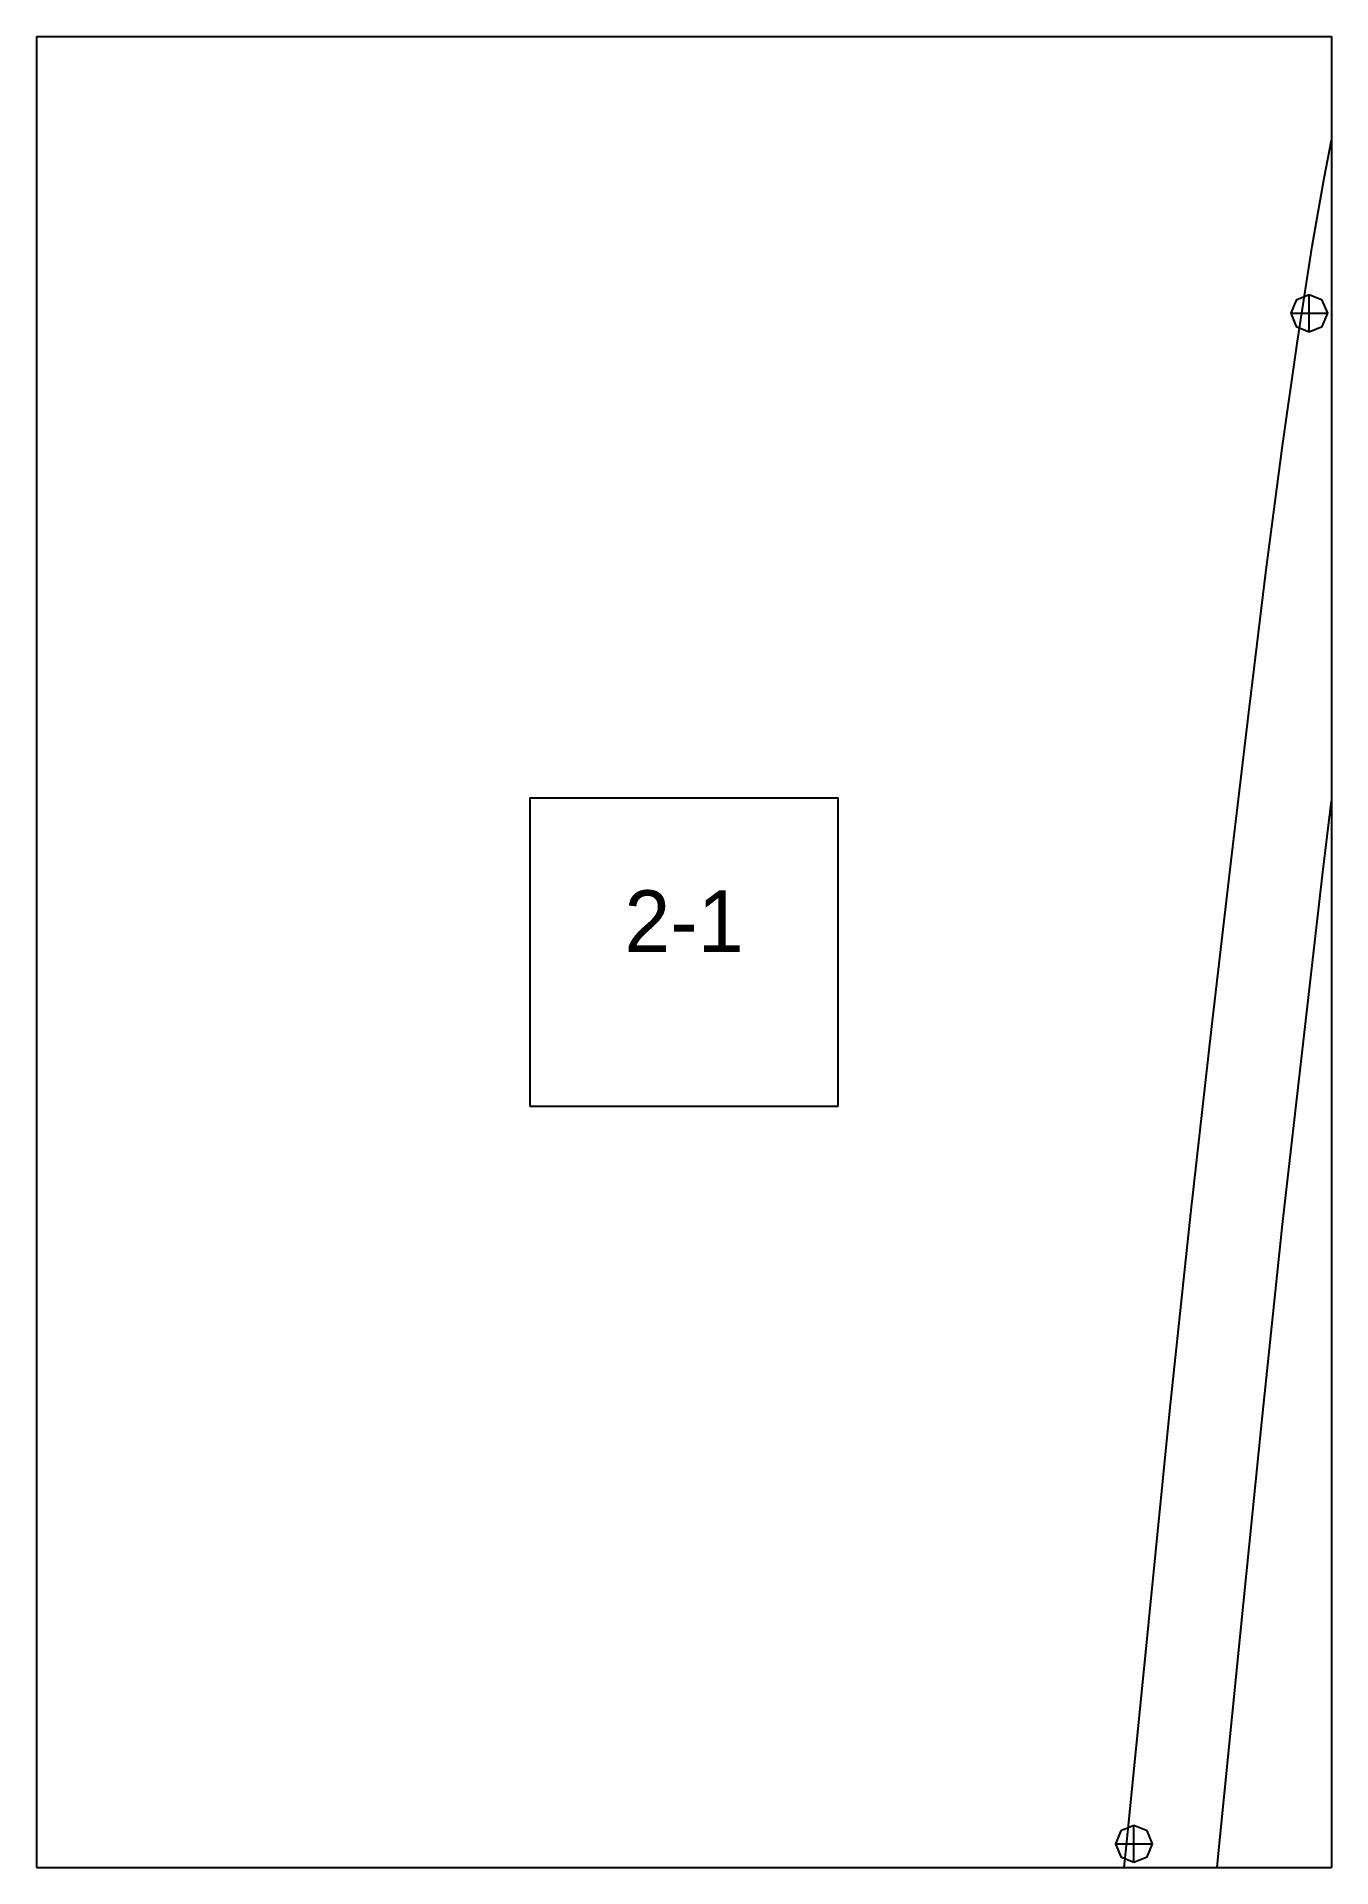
# Paper-space layout 'Plan 2-1' of a CAD drawing. Header units: metres, sheet in millimetres. Extents: x 0 to 210, y 0 to 297.
# The model-space entities are those that its viewports show. They can reach past a viewport. Long polylines and large blocks are cut down to what shows.
import ezdxf
from ezdxf.enums import TextEntityAlignment as Align

# ---------------------------------------------------------------- set-up
doc = ezdxf.new("R2010")
doc.units = ezdxf.units.M
for name, color, linetype in [('default', 7, 'Continuous'), ('TEXTLAYER', 7, 'Continuous'), ('VIEWPORTS', 7, 'Continuous')]:
    doc.layers.add(name, color=color, linetype=linetype)

msp = doc.modelspace()

# ---------------------------------------------------------------- linework, layer by layer
at = {"color": 9}
for p, q in [((0, 0), (0, -297)), ((210, 0), (210, -297)), ((210, 0), (210, -297)), ((0, -297), (210, -297)), ((0, -297), (210, -297)), ((0, -297), (0, -594)), ((210, -297), (420, -297)), ((210, -297), (210, -594)), ((210, -297), (420, -297)), ((210, -297), (210, -594)), ((80, -420.5), (130, -420.5)), ((80, -420.5), (80, -470.5)), ((130, -470.5), (130, -420.5)), ((80, -470.5), (130, -470.5)), ((0, -594), (210, -594)), ((0, -594), (210, -594)), ((0, -594), (0, -891)), ((210, -594), (420, -594)), ((210, -594), (210, -891)), ((210, -594), (420, -594)), ((210, -594), (210, -891))]:
    msp.add_line(p, q, dxfattribs=at)
at = {"layer": 'default', "color": 7, "linetype": 'Continuous'}
for p, q in [((210.93, -308.97), (213.21, -297.98)), ((208.82, -319.98), (210.93, -308.97)), ((206.9, -331.01), (208.82, -319.98)), ((204.49, -346.42), (206.9, -331.01)), ((204.29, -339.77), (203.41, -341.89)), ((206.41, -338.89), (204.29, -339.77)), ((208.53, -339.77), (206.41, -338.89)), ((206.41, -344.89), (206.41, -338.89)), ((209.41, -341.89), (208.53, -339.77)), ((203.41, -341.89), (204.29, -344.01)), ((203.41, -341.89), (209.41, -341.89)), ((204.29, -344.01), (206.41, -344.89)), ((206.41, -344.89), (208.53, -344.01)), ((208.53, -344.01), (209.41, -341.89)), ((202.06, -363.41), (204.49, -346.42)), ((199.43, -383.48), (202.06, -363.41)), ((196.71, -405.71), (199.43, -383.48)), ((193.75, -430.69), (196.71, -405.71)), ((208.63, -432.57), (211.58, -407.62)), ((190.58, -458.08), (193.75, -430.69)), ((205.46, -459.94), (208.63, -432.57)), ((187.2, -487.86), (190.58, -458.08)), ((202.09, -489.71), (205.46, -459.94)), ((183.82, -519.93), (187.2, -487.86)), ((198.7, -521.77), (202.09, -489.71)), ((180.37, -554.15), (183.82, -519.93)), ((195.26, -555.99), (198.7, -521.77)), ((176.75, -590.43), (180.37, -554.15)), ((191.64, -592.27), (195.26, -555.99)), ((175.86, -588.05), (174.98, -590.18)), ((177.98, -587.18), (175.86, -588.05)), ((180.1, -588.05), (177.98, -587.18)), ((177.98, -593.18), (177.98, -587.18)), ((180.98, -590.18), (180.1, -588.05)), ((172.96, -628.72), (176.75, -590.43)), ((174.98, -590.18), (175.86, -592.3)), ((174.98, -590.18), (180.98, -590.18)), ((180.1, -592.3), (180.98, -590.18)), ((175.86, -592.3), (177.98, -593.18)), ((177.98, -593.18), (180.1, -592.3)), ((187.84, -630.56), (191.64, -592.27))]:
    msp.add_line(p, q, dxfattribs=at)

# ---------------------------------------------------------------- texts
at = {"layer": 'TEXTLAYER', "color": 1}
msp.add_text('2-1', height=10, dxfattribs=at).set_placement((105, -445.5), align=Align.CENTER)

psp = doc.layouts.new('Plan 2-1')

# ---------------------------------------------------------------- viewports
at = {"layer": 'VIEWPORTS'}
psp.add_viewport(center=(105, 148.5), size=(210, 297), view_center_point=(105, -445.5), view_height=297, dxfattribs=at)

doc.saveas('drawing.dxf')
